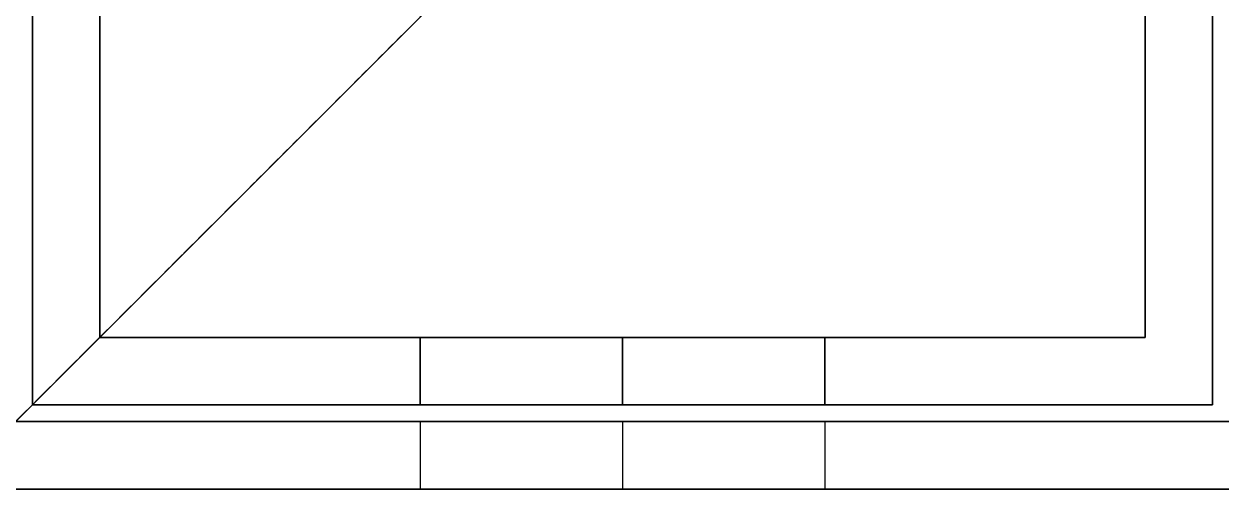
# Model space of a CAD drawing. Header units: millimetres. Extents: x -6529 to 809, y -8611 to 207.
# Drawn here: x -5953.86 to -5918.36, y -5087.89 to -5074.1 of the extents above; entities that cross this region are included whole.
import ezdxf

# ---------------------------------------------------------------- set-up
doc = ezdxf.new("R2010")
doc.units = ezdxf.units.MM
doc.header["$MEASUREMENT"] = 0
doc.layers.add('gaten$11mm', color=7, linetype='Continuous', true_color=0xff6a35)
doc.layers.add('staal', color=5, linetype='Continuous', true_color=0x0000ff)

msp = doc.modelspace()

# ---------------------------------------------------------------- linework, layer by layer
at = {"layer": 'gaten$11mm'}
msp.add_line((-5936.11, -5087.394, 58), (-5936.11, -5087.394, 40), dxfattribs=at)
at = {"layer": 'gaten$11mm', "extrusion": (-2.22045e-16, 1, 0)}
for centre in [(5936.11, 170.5, -5087.894), (5936.11, 95.5, -5087.894)]:
    msp.add_circle(centre, 5.5, dxfattribs=at)
at = {"layer": 'staal'}
for p, q in [((-5956.11, -5087.894, 1276), (-5916.11, -5047.894, 1276)), ((-5942.11, -5085.394, 1371.5), (-5942.11, -5083.394, 1371.5)), ((-5942.11, -5085.394, 1446.5), (-5942.11, -5083.394, 1446.5)), ((-5942.11, -5085.394, 1220.5), (-5942.11, -5083.394, 1220.5)), ((-5942.11, -5085.394, 1145.5), (-5942.11, -5083.394, 1145.5)), ((-5942.11, -5083.394, 170.5), (-5942.11, -5085.394, 170.5)), ((-5942.11, -5083.394, 95.5), (-5942.11, -5085.394, 95.5)), ((-5936.11, -5083.394, 1316), (-5936.11, -5085.394, 1316)), ((-5936.11, -5083.394, 1484), (-5936.11, -5085.394, 1484)), ((-5936.11, -5085.394, 1377.5), (-5936.11, -5083.394, 1377.5)), ((-5936.11, -5085.394, 1365.5), (-5936.11, -5083.394, 1365.5)), ((-5936.11, -5085.394, 1452.5), (-5936.11, -5083.394, 1452.5)), ((-5936.11, -5085.394, 1440.5), (-5936.11, -5083.394, 1440.5)), ((-5936.11, -5083.394, 1276), (-5936.11, -5085.394, 1276)), ((-5936.11, -5083.394, 1108), (-5936.11, -5085.394, 1108)), ((-5936.11, -5085.394, 1214.5), (-5936.11, -5083.394, 1214.5)), ((-5936.11, -5085.394, 1226.5), (-5936.11, -5083.394, 1226.5)), ((-5936.11, -5085.394, 1139.5), (-5936.11, -5083.394, 1139.5)), ((-5936.11, -5085.394, 1151.5), (-5936.11, -5083.394, 1151.5)), ((-5936.11, -5083.394, 40), (-5936.11, -5085.394, 40)), ((-5936.11, -5083.394, 208), (-5936.11, -5085.394, 208)), ((-5936.11, -5083.394, 164.5), (-5936.11, -5085.394, 164.5)), ((-5936.11, -5083.394, 176.5), (-5936.11, -5085.394, 176.5)), ((-5936.11, -5083.394, 89.5), (-5936.11, -5085.394, 89.5)), ((-5936.11, -5083.394, 101.5), (-5936.11, -5085.394, 101.5)), ((-5930.11, -5085.394, 1371.5), (-5930.11, -5083.394, 1371.5)), ((-5930.11, -5085.394, 1446.5), (-5930.11, -5083.394, 1446.5)), ((-5930.11, -5085.394, 1220.5), (-5930.11, -5083.394, 1220.5)), ((-5930.11, -5085.394, 1145.5), (-5930.11, -5083.394, 1145.5)), ((-5930.11, -5083.394, 170.5), (-5930.11, -5085.394, 170.5)), ((-5930.11, -5083.394, 95.5), (-5930.11, -5085.394, 95.5)), ((-5942.11, -5085.894, 695.5), (-5942.11, -5087.894, 695.5)), ((-5942.11, -5085.894, 770.5), (-5942.11, -5087.894, 770.5)), ((-5942.11, -5085.894, 920.5), (-5942.11, -5087.894, 920.5)), ((-5942.11, -5085.894, 845.5), (-5942.11, -5087.894, 845.5)), ((-5942.11, -5085.894, 1070.5), (-5942.11, -5087.894, 1070.5)), ((-5942.11, -5085.894, 995.5), (-5942.11, -5087.894, 995.5)), ((-5942.11, -5085.894, 1220.5), (-5942.11, -5087.894, 1220.5)), ((-5942.11, -5085.894, 1145.5), (-5942.11, -5087.894, 1145.5)), ((-5942.11, -5085.894, 545.5), (-5942.11, -5087.894, 545.5)), ((-5942.11, -5085.894, 620.5), (-5942.11, -5087.894, 620.5)), ((-5942.11, -5085.894, 395.5), (-5942.11, -5087.894, 395.5)), ((-5942.11, -5085.894, 470.5), (-5942.11, -5087.894, 470.5)), ((-5942.11, -5085.894, 245.5), (-5942.11, -5087.894, 245.5)), ((-5942.11, -5085.894, 320.5), (-5942.11, -5087.894, 320.5)), ((-5942.11, -5085.894, 170.5), (-5942.11, -5087.894, 170.5)), ((-5942.11, -5085.894, 95.5), (-5942.11, -5087.894, 95.5)), ((-5936.11, -5085.894, 40), (-5936.11, -5087.894, 40)), ((-5936.11, -5085.894, 1276), (-5936.11, -5087.894, 1276)), ((-5936.11, -5085.894, 701.5), (-5936.11, -5087.894, 701.5)), ((-5936.11, -5085.894, 689.5), (-5936.11, -5087.894, 689.5)), ((-5936.11, -5085.894, 776.5), (-5936.11, -5087.894, 776.5)), ((-5936.11, -5085.894, 764.5), (-5936.11, -5087.894, 764.5)), ((-5936.11, -5085.894, 926.5), (-5936.11, -5087.894, 926.5)), ((-5936.11, -5085.894, 914.5), (-5936.11, -5087.894, 914.5)), ((-5936.11, -5085.894, 851.5), (-5936.11, -5087.894, 851.5)), ((-5936.11, -5085.894, 839.5), (-5936.11, -5087.894, 839.5)), ((-5936.11, -5085.894, 1076.5), (-5936.11, -5087.894, 1076.5)), ((-5936.11, -5085.894, 1064.5), (-5936.11, -5087.894, 1064.5)), ((-5936.11, -5085.894, 1001.5), (-5936.11, -5087.894, 1001.5)), ((-5936.11, -5085.894, 989.5), (-5936.11, -5087.894, 989.5)), ((-5936.11, -5085.894, 1226.5), (-5936.11, -5087.894, 1226.5)), ((-5936.11, -5085.894, 1214.5), (-5936.11, -5087.894, 1214.5)), ((-5936.11, -5085.894, 1151.5), (-5936.11, -5087.894, 1151.5)), ((-5936.11, -5085.894, 1139.5), (-5936.11, -5087.894, 1139.5)), ((-5936.11, -5085.894, 551.5), (-5936.11, -5087.894, 551.5)), ((-5936.11, -5085.894, 539.5), (-5936.11, -5087.894, 539.5)), ((-5936.11, -5085.894, 626.5), (-5936.11, -5087.894, 626.5)), ((-5936.11, -5085.894, 614.5), (-5936.11, -5087.894, 614.5)), ((-5936.11, -5085.894, 401.5), (-5936.11, -5087.894, 401.5)), ((-5936.11, -5085.894, 389.5), (-5936.11, -5087.894, 389.5)), ((-5936.11, -5085.894, 476.5), (-5936.11, -5087.894, 476.5)), ((-5936.11, -5085.894, 464.5), (-5936.11, -5087.894, 464.5)), ((-5936.11, -5085.894, 251.5), (-5936.11, -5087.894, 251.5)), ((-5936.11, -5085.894, 239.5), (-5936.11, -5087.894, 239.5)), ((-5936.11, -5085.894, 326.5), (-5936.11, -5087.894, 326.5)), ((-5936.11, -5085.894, 314.5), (-5936.11, -5087.894, 314.5)), ((-5936.11, -5085.894, 176.5), (-5936.11, -5087.894, 176.5)), ((-5936.11, -5085.894, 164.5), (-5936.11, -5087.894, 164.5)), ((-5936.11, -5085.894, 101.5), (-5936.11, -5087.894, 101.5)), ((-5936.11, -5085.894, 89.5), (-5936.11, -5087.894, 89.5)), ((-5930.11, -5085.894, 695.5), (-5930.11, -5087.894, 695.5)), ((-5930.11, -5085.894, 770.5), (-5930.11, -5087.894, 770.5)), ((-5930.11, -5085.894, 920.5), (-5930.11, -5087.894, 920.5)), ((-5930.11, -5085.894, 845.5), (-5930.11, -5087.894, 845.5)), ((-5930.11, -5085.894, 1070.5), (-5930.11, -5087.894, 1070.5)), ((-5930.11, -5085.894, 995.5), (-5930.11, -5087.894, 995.5)), ((-5930.11, -5085.894, 1220.5), (-5930.11, -5087.894, 1220.5)), ((-5930.11, -5085.894, 1145.5), (-5930.11, -5087.894, 1145.5)), ((-5930.11, -5085.894, 545.5), (-5930.11, -5087.894, 545.5)), ((-5930.11, -5085.894, 620.5), (-5930.11, -5087.894, 620.5)), ((-5930.11, -5085.894, 395.5), (-5930.11, -5087.894, 395.5)), ((-5930.11, -5085.894, 470.5), (-5930.11, -5087.894, 470.5)), ((-5930.11, -5085.894, 245.5), (-5930.11, -5087.894, 245.5)), ((-5930.11, -5085.894, 320.5), (-5930.11, -5087.894, 320.5)), ((-5930.11, -5085.894, 170.5), (-5930.11, -5087.894, 170.5)), ((-5930.11, -5085.894, 95.5), (-5930.11, -5087.894, 95.5))]:
    msp.add_line(p, q, dxfattribs=at)
msp.add_lwpolyline([(-4640.11, -5087.894), (-5956.11, -5087.894), (-5956.11, -3771.894), (-4640.11, -3771.894)], close=True, dxfattribs=at)
at = {"layer": 'staal', "extrusion": (0, 1, 0)}
for points in [[(5916.11, 0), (5956.11, 0), (5956.11, 40), (5916.11, 40)], [(5918.11, 2), (5954.11, 2), (5954.11, 38), (5918.11, 38)]]:
    msp.add_lwpolyline(points, close=True, dxfattribs=at)
at = {"layer": 'staal'}
for points in [[(-5956.11, -5087.894, 1276), (-5936.11, -5067.894, 1276), (-5916.11, -5047.894, 1276)], [(-5916.11, -5047.894, 1316), (-5936.11, -5067.894, 1316), (-5956.11, -5087.894, 1316)], [(-5956.11, -5087.894, 1316), (-5936.11, -5067.894, 1316), (-5916.11, -5047.894, 1316)], [(-5956.11, -5087.894), (-5936.11, -5067.894), (-5916.11, -5047.894)], [(-5916.11, -5047.894, 40), (-5936.11, -5067.894, 40), (-5956.11, -5087.894, 40)], [(-5956.11, -5087.894), (-5936.11, -5067.894), (-5916.11, -5047.894)], [(-5916.11, -5047.894, 40), (-5936.11, -5067.894, 40), (-5956.11, -5087.894, 40)], [(-5954.11, -5085.894, 1314), (-5936.11, -5067.894, 1314), (-5918.11, -5049.894, 1314)], [(-5918.11, -5049.894, 1278), (-5936.11, -5067.894, 1278), (-5954.11, -5085.894, 1278)], [(-5918.11, -5049.894, 1314), (-5936.11, -5067.894, 1314), (-5954.11, -5085.894, 1314)], [(-5954.11, -5085.894, 1278), (-5936.11, -5067.894, 1278), (-5918.11, -5049.894, 1278)], [(-5954.11, -5085.894, 38), (-5936.11, -5067.894, 38), (-5918.11, -5049.894, 38)], [(-5918.11, -5049.894, 2), (-5936.11, -5067.894, 2), (-5954.11, -5085.894, 2)], [(-5954.11, -5085.894, 38), (-5936.11, -5067.894, 38), (-5918.11, -5049.894, 38)], [(-5918.11, -5049.894, 2), (-5936.11, -5067.894, 2), (-5954.11, -5085.894, 2)], [(-5953.61, -5085.394, 1316), (-5953.61, -5067.894, 1316), (-5953.61, -5050.394, 1316)], [(-5953.61, -5085.394, 1484), (-5953.61, -5067.894, 1484), (-5953.61, -5050.394, 1484)], [(-5953.61, -5085.394, 1400), (-5953.61, -5067.894, 1400), (-5953.61, -5050.394, 1400)], [(-5953.61, -5085.394, 1276), (-5953.61, -5067.894, 1276), (-5953.61, -5050.394, 1276)], [(-5953.61, -5085.394, 1108), (-5953.61, -5067.894, 1108), (-5953.61, -5050.394, 1108)], [(-5953.61, -5085.394, 1192), (-5953.61, -5067.894, 1192), (-5953.61, -5050.394, 1192)], [(-5953.61, -5050.394, 40), (-5953.61, -5067.894, 40), (-5953.61, -5085.394, 40)], [(-5953.61, -5050.394, 208), (-5953.61, -5067.894, 208), (-5953.61, -5085.394, 208)], [(-5953.61, -5050.394, 124), (-5953.61, -5067.894, 124), (-5953.61, -5085.394, 124)], [(-5918.61, -5050.394, 1316), (-5918.61, -5067.894, 1316), (-5918.61, -5085.394, 1316)], [(-5918.61, -5050.394, 1484), (-5918.61, -5067.894, 1484), (-5918.61, -5085.394, 1484)], [(-5918.61, -5050.394, 1400), (-5918.61, -5067.894, 1400), (-5918.61, -5085.394, 1400)], [(-5918.61, -5050.394, 1276), (-5918.61, -5067.894, 1276), (-5918.61, -5085.394, 1276)], [(-5918.61, -5050.394, 1108), (-5918.61, -5067.894, 1108), (-5918.61, -5085.394, 1108)], [(-5918.61, -5050.394, 1192), (-5918.61, -5067.894, 1192), (-5918.61, -5085.394, 1192)], [(-5918.61, -5085.394, 40), (-5918.61, -5067.894, 40), (-5918.61, -5050.394, 40)], [(-5918.61, -5085.394, 208), (-5918.61, -5067.894, 208), (-5918.61, -5050.394, 208)], [(-5918.61, -5085.394, 124), (-5918.61, -5067.894, 124), (-5918.61, -5050.394, 124)], [(-5951.61, -5052.394, 1316), (-5951.61, -5067.894, 1316), (-5951.61, -5083.394, 1316)], [(-5951.61, -5052.394, 1484), (-5951.61, -5067.894, 1484), (-5951.61, -5083.394, 1484)], [(-5951.61, -5052.394, 1400), (-5951.61, -5067.894, 1400), (-5951.61, -5083.394, 1400)], [(-5951.61, -5052.394, 1276), (-5951.61, -5067.894, 1276), (-5951.61, -5083.394, 1276)], [(-5951.61, -5052.394, 1108), (-5951.61, -5067.894, 1108), (-5951.61, -5083.394, 1108)], [(-5951.61, -5052.394, 1192), (-5951.61, -5067.894, 1192), (-5951.61, -5083.394, 1192)], [(-5951.61, -5083.394, 40), (-5951.61, -5067.894, 40), (-5951.61, -5052.394, 40)], [(-5951.61, -5083.394, 208), (-5951.61, -5067.894, 208), (-5951.61, -5052.394, 208)], [(-5951.61, -5083.394, 124), (-5951.61, -5067.894, 124), (-5951.61, -5052.394, 124)], [(-5920.61, -5083.394, 1316), (-5920.61, -5067.894, 1316), (-5920.61, -5052.394, 1316)], [(-5920.61, -5083.394, 1484), (-5920.61, -5067.894, 1484), (-5920.61, -5052.394, 1484)], [(-5920.61, -5083.394, 1400), (-5920.61, -5067.894, 1400), (-5920.61, -5052.394, 1400)], [(-5920.61, -5083.394, 1276), (-5920.61, -5067.894, 1276), (-5920.61, -5052.394, 1276)], [(-5920.61, -5083.394, 1108), (-5920.61, -5067.894, 1108), (-5920.61, -5052.394, 1108)], [(-5920.61, -5083.394, 1192), (-5920.61, -5067.894, 1192), (-5920.61, -5052.394, 1192)], [(-5920.61, -5052.394, 40), (-5920.61, -5067.894, 40), (-5920.61, -5083.394, 40)], [(-5920.61, -5052.394, 208), (-5920.61, -5067.894, 208), (-5920.61, -5083.394, 208)], [(-5920.61, -5052.394, 124), (-5920.61, -5067.894, 124), (-5920.61, -5083.394, 124)], [(-5951.61, -5083.394, 1316), (-5951.61, -5083.394, 1400), (-5951.61, -5083.394, 1484)], [(-5951.61, -5083.394, 1316), (-5936.11, -5083.394, 1316), (-5920.61, -5083.394, 1316)], [(-5951.61, -5083.394, 1484), (-5936.11, -5083.394, 1484), (-5920.61, -5083.394, 1484)], [(-5951.61, -5083.394, 1400), (-5936.11, -5083.394, 1400), (-5920.61, -5083.394, 1400)], [(-5951.61, -5083.394, 1276), (-5951.61, -5083.394, 1192), (-5951.61, -5083.394, 1108)], [(-5951.61, -5083.394, 1276), (-5936.11, -5083.394, 1276), (-5920.61, -5083.394, 1276)], [(-5951.61, -5083.394, 1108), (-5936.11, -5083.394, 1108), (-5920.61, -5083.394, 1108)], [(-5951.61, -5083.394, 1192), (-5936.11, -5083.394, 1192), (-5920.61, -5083.394, 1192)], [(-5920.61, -5083.394, 40), (-5936.11, -5083.394, 40), (-5951.61, -5083.394, 40)], [(-5951.61, -5083.394, 40), (-5951.61, -5083.394, 124), (-5951.61, -5083.394, 208)], [(-5920.61, -5083.394, 208), (-5936.11, -5083.394, 208), (-5951.61, -5083.394, 208)], [(-5920.61, -5083.394, 124), (-5936.11, -5083.394, 124), (-5951.61, -5083.394, 124)], [(-5936.11, -5083.394, 1316), (-5936.11, -5083.394, 1340.75), (-5936.11, -5083.394, 1365.5)], [(-5936.11, -5083.394, 1377.5), (-5936.11, -5083.394, 1409), (-5936.11, -5083.394, 1440.5)], [(-5936.11, -5083.394, 1452.5), (-5936.11, -5083.394, 1468.25), (-5936.11, -5083.394, 1484)], [(-5936.11, -5083.394, 1276), (-5936.11, -5083.394, 1251.25), (-5936.11, -5083.394, 1226.5)], [(-5936.11, -5083.394, 1214.5), (-5936.11, -5083.394, 1183), (-5936.11, -5083.394, 1151.5)], [(-5936.11, -5083.394, 1139.5), (-5936.11, -5083.394, 1123.75), (-5936.11, -5083.394, 1108)], [(-5936.11, -5083.394, 40), (-5936.11, -5083.394, 64.75), (-5936.11, -5083.394, 89.5)], [(-5936.11, -5083.394, 101.5), (-5936.11, -5083.394, 133), (-5936.11, -5083.394, 164.5)], [(-5936.11, -5083.394, 176.5), (-5936.11, -5083.394, 192.25), (-5936.11, -5083.394, 208)], [(-5920.61, -5083.394, 1316), (-5920.61, -5083.394, 1400), (-5920.61, -5083.394, 1484)], [(-5920.61, -5083.394, 1276), (-5920.61, -5083.394, 1192), (-5920.61, -5083.394, 1108)], [(-5920.61, -5083.394, 40), (-5920.61, -5083.394, 124), (-5920.61, -5083.394, 208)], [(-5918.61, -5085.394, 1316), (-5936.11, -5085.394, 1316), (-5953.61, -5085.394, 1316)], [(-5953.61, -5085.394, 1316), (-5953.61, -5085.394, 1400), (-5953.61, -5085.394, 1484)], [(-5918.61, -5085.394, 1484), (-5936.11, -5085.394, 1484), (-5953.61, -5085.394, 1484)], [(-5918.61, -5085.394, 1400), (-5936.11, -5085.394, 1400), (-5953.61, -5085.394, 1400)], [(-5918.61, -5085.394, 1276), (-5936.11, -5085.394, 1276), (-5953.61, -5085.394, 1276)], [(-5953.61, -5085.394, 1276), (-5953.61, -5085.394, 1192), (-5953.61, -5085.394, 1108)], [(-5918.61, -5085.394, 1108), (-5936.11, -5085.394, 1108), (-5953.61, -5085.394, 1108)], [(-5918.61, -5085.394, 1192), (-5936.11, -5085.394, 1192), (-5953.61, -5085.394, 1192)], [(-5953.61, -5085.394, 40), (-5953.61, -5085.394, 124), (-5953.61, -5085.394, 208)], [(-5953.61, -5085.394, 40), (-5936.11, -5085.394, 40), (-5918.61, -5085.394, 40)], [(-5953.61, -5085.394, 208), (-5936.11, -5085.394, 208), (-5918.61, -5085.394, 208)], [(-5953.61, -5085.394, 124), (-5936.11, -5085.394, 124), (-5918.61, -5085.394, 124)], [(-5936.11, -5085.394, 1316), (-5936.11, -5085.394, 1340.75), (-5936.11, -5085.394, 1365.5)], [(-5936.11, -5085.394, 1377.5), (-5936.11, -5085.394, 1409), (-5936.11, -5085.394, 1440.5)], [(-5936.11, -5085.394, 1452.5), (-5936.11, -5085.394, 1468.25), (-5936.11, -5085.394, 1484)], [(-5936.11, -5085.394, 1276), (-5936.11, -5085.394, 1251.25), (-5936.11, -5085.394, 1226.5)], [(-5936.11, -5085.394, 1214.5), (-5936.11, -5085.394, 1183), (-5936.11, -5085.394, 1151.5)], [(-5936.11, -5085.394, 1139.5), (-5936.11, -5085.394, 1123.75), (-5936.11, -5085.394, 1108)], [(-5936.11, -5085.394, 40), (-5936.11, -5085.394, 64.75), (-5936.11, -5085.394, 89.5)], [(-5936.11, -5085.394, 101.5), (-5936.11, -5085.394, 133), (-5936.11, -5085.394, 164.5)], [(-5936.11, -5085.394, 176.5), (-5936.11, -5085.394, 192.25), (-5936.11, -5085.394, 208)], [(-5918.61, -5085.394, 1316), (-5918.61, -5085.394, 1400), (-5918.61, -5085.394, 1484)], [(-5918.61, -5085.394, 1276), (-5918.61, -5085.394, 1192), (-5918.61, -5085.394, 1108)], [(-5918.61, -5085.394, 40), (-5918.61, -5085.394, 124), (-5918.61, -5085.394, 208)], [(-4642.11, -5085.894, 1314), (-5298.11, -5085.894, 1314), (-5954.11, -5085.894, 1314)], [(-4642.11, -5085.894, 1278), (-5298.11, -5085.894, 1278), (-5954.11, -5085.894, 1278)], [(-5866.61, -5085.894, 1296), (-5910.36, -5085.894, 1296), (-5954.11, -5085.894, 1296)], [(-5918.11, -5085.894, 40), (-5936.11, -5085.894, 40), (-5954.11, -5085.894, 40)], [(-5918.11, -5085.894, 1276), (-5936.11, -5085.894, 1276), (-5954.11, -5085.894, 1276)], [(-5918.11, -5085.894, 658), (-5936.11, -5085.894, 658), (-5954.11, -5085.894, 658)], [(-5954.11, -5085.894, 38), (-5298.11, -5085.894, 38), (-4642.11, -5085.894, 38)], [(-5954.11, -5085.894, 2), (-5298.11, -5085.894, 2), (-4642.11, -5085.894, 2)], [(-5954.11, -5085.894, 20), (-5910.36, -5085.894, 20), (-5866.61, -5085.894, 20)], [(-5936.11, -5085.894, 40), (-5936.11, -5085.894, 64.75), (-5936.11, -5085.894, 89.5)], [(-5936.11, -5085.894, 101.5), (-5936.11, -5085.894, 133), (-5936.11, -5085.894, 164.5)], [(-5936.11, -5085.894, 176.5), (-5936.11, -5085.894, 208), (-5936.11, -5085.894, 239.5)], [(-5936.11, -5085.894, 251.5), (-5936.11, -5085.894, 283), (-5936.11, -5085.894, 314.5)], [(-5936.11, -5085.894, 326.5), (-5936.11, -5085.894, 358), (-5936.11, -5085.894, 389.5)], [(-5936.11, -5085.894, 401.5), (-5936.11, -5085.894, 433), (-5936.11, -5085.894, 464.5)], [(-5936.11, -5085.894, 476.5), (-5936.11, -5085.894, 508), (-5936.11, -5085.894, 539.5)], [(-5936.11, -5085.894, 551.5), (-5936.11, -5085.894, 583), (-5936.11, -5085.894, 614.5)], [(-5936.11, -5085.894, 626.5), (-5936.11, -5085.894, 658), (-5936.11, -5085.894, 689.5)], [(-5936.11, -5085.894, 701.5), (-5936.11, -5085.894, 733), (-5936.11, -5085.894, 764.5)], [(-5936.11, -5085.894, 776.5), (-5936.11, -5085.894, 808), (-5936.11, -5085.894, 839.5)], [(-5936.11, -5085.894, 851.5), (-5936.11, -5085.894, 883), (-5936.11, -5085.894, 914.5)], [(-5936.11, -5085.894, 926.5), (-5936.11, -5085.894, 958), (-5936.11, -5085.894, 989.5)], [(-5936.11, -5085.894, 1001.5), (-5936.11, -5085.894, 1033), (-5936.11, -5085.894, 1064.5)], [(-5936.11, -5085.894, 1076.5), (-5936.11, -5085.894, 1108), (-5936.11, -5085.894, 1139.5)], [(-5936.11, -5085.894, 1151.5), (-5936.11, -5085.894, 1183), (-5936.11, -5085.894, 1214.5)], [(-5936.11, -5085.894, 1226.5), (-5936.11, -5085.894, 1251.25), (-5936.11, -5085.894, 1276)], [(-4640.11, -5087.894, 1276), (-5298.11, -5087.894, 1276), (-5956.11, -5087.894, 1276)], [(-4640.11, -5087.894, 1316), (-5298.11, -5087.894, 1316), (-5956.11, -5087.894, 1316)], [(-5866.61, -5087.894, 1296), (-5911.36, -5087.894, 1296), (-5956.11, -5087.894, 1296)], [(-5956.11, -5087.894, 40), (-5936.11, -5087.894, 40), (-5916.11, -5087.894, 40)], [(-5956.11, -5087.894, 1276), (-5936.11, -5087.894, 1276), (-5916.11, -5087.894, 1276)], [(-5956.11, -5087.894, 658), (-5936.11, -5087.894, 658), (-5916.11, -5087.894, 658)], [(-5956.11, -5087.894), (-5298.11, -5087.894), (-4640.11, -5087.894)], [(-5956.11, -5087.894, 40), (-5298.11, -5087.894, 40), (-4640.11, -5087.894, 40)], [(-5956.11, -5087.894, 20), (-5911.36, -5087.894, 20), (-5866.61, -5087.894, 20)], [(-5936.11, -5087.894, 40), (-5936.11, -5087.894, 64.75), (-5936.11, -5087.894, 89.5)], [(-5936.11, -5087.894, 101.5), (-5936.11, -5087.894, 133), (-5936.11, -5087.894, 164.5)], [(-5936.11, -5087.894, 176.5), (-5936.11, -5087.894, 208), (-5936.11, -5087.894, 239.5)], [(-5936.11, -5087.894, 251.5), (-5936.11, -5087.894, 283), (-5936.11, -5087.894, 314.5)], [(-5936.11, -5087.894, 326.5), (-5936.11, -5087.894, 358), (-5936.11, -5087.894, 389.5)], [(-5936.11, -5087.894, 401.5), (-5936.11, -5087.894, 433), (-5936.11, -5087.894, 464.5)], [(-5936.11, -5087.894, 476.5), (-5936.11, -5087.894, 508), (-5936.11, -5087.894, 539.5)], [(-5936.11, -5087.894, 551.5), (-5936.11, -5087.894, 583), (-5936.11, -5087.894, 614.5)], [(-5936.11, -5087.894, 626.5), (-5936.11, -5087.894, 658), (-5936.11, -5087.894, 689.5)], [(-5936.11, -5087.894, 701.5), (-5936.11, -5087.894, 733), (-5936.11, -5087.894, 764.5)], [(-5936.11, -5087.894, 776.5), (-5936.11, -5087.894, 808), (-5936.11, -5087.894, 839.5)], [(-5936.11, -5087.894, 851.5), (-5936.11, -5087.894, 883), (-5936.11, -5087.894, 914.5)], [(-5936.11, -5087.894, 926.5), (-5936.11, -5087.894, 958), (-5936.11, -5087.894, 989.5)], [(-5936.11, -5087.894, 1001.5), (-5936.11, -5087.894, 1033), (-5936.11, -5087.894, 1064.5)], [(-5936.11, -5087.894, 1076.5), (-5936.11, -5087.894, 1108), (-5936.11, -5087.894, 1139.5)], [(-5936.11, -5087.894, 1151.5), (-5936.11, -5087.894, 1183), (-5936.11, -5087.894, 1214.5)], [(-5936.11, -5087.894, 1226.5), (-5936.11, -5087.894, 1251.25), (-5936.11, -5087.894, 1276)]]:
    msp.add_open_spline(points, degree=2, dxfattribs=at)
for points, weights, knots in [([(-5930.11, -5083.394, 1371.5), (-5930.11, -5083.394, 1365.5), (-5936.11, -5083.394, 1365.5), (-5942.11, -5083.394, 1365.5), (-5942.11, -5083.394, 1371.5), (-5942.11, -5083.394, 1377.5), (-5936.11, -5083.394, 1377.5), (-5930.11, -5083.394, 1377.5), (-5930.11, -5083.394, 1371.5)], [1, 0.707106781187, 1, 0.707106781187, 1, 0.707106781187, 1, 0.707106781187, 1], [-31.415927, -31.415927, -31.415927, -23.561945, -23.561945, -15.707963, -15.707963, -7.853982, -7.853982, 0, 0, 0]), ([(-5930.11, -5083.394, 1446.5), (-5930.11, -5083.394, 1440.5), (-5936.11, -5083.394, 1440.5), (-5942.11, -5083.394, 1440.5), (-5942.11, -5083.394, 1446.5), (-5942.11, -5083.394, 1452.5), (-5936.11, -5083.394, 1452.5), (-5930.11, -5083.394, 1452.5), (-5930.11, -5083.394, 1446.5)], [1, 0.707106781187, 1, 0.707106781187, 1, 0.707106781187, 1, 0.707106781187, 1], [-31.415927, -31.415927, -31.415927, -23.561945, -23.561945, -15.707963, -15.707963, -7.853982, -7.853982, 0, 0, 0]), ([(-5930.11, -5083.394, 1220.5), (-5930.11, -5083.394, 1226.5), (-5936.11, -5083.394, 1226.5), (-5942.11, -5083.394, 1226.5), (-5942.11, -5083.394, 1220.5), (-5942.11, -5083.394, 1214.5), (-5936.11, -5083.394, 1214.5), (-5930.11, -5083.394, 1214.5), (-5930.11, -5083.394, 1220.5)], [1, 0.707106781187, 1, 0.707106781187, 1, 0.707106781187, 1, 0.707106781187, 1], [-31.415927, -31.415927, -31.415927, -23.561945, -23.561945, -15.707963, -15.707963, -7.853982, -7.853982, 0, 0, 0]), ([(-5930.11, -5083.394, 1145.5), (-5930.11, -5083.394, 1151.5), (-5936.11, -5083.394, 1151.5), (-5942.11, -5083.394, 1151.5), (-5942.11, -5083.394, 1145.5), (-5942.11, -5083.394, 1139.5), (-5936.11, -5083.394, 1139.5), (-5930.11, -5083.394, 1139.5), (-5930.11, -5083.394, 1145.5)], [1, 0.707106781187, 1, 0.707106781187, 1, 0.707106781187, 1, 0.707106781187, 1], [-31.415927, -31.415927, -31.415927, -23.561945, -23.561945, -15.707963, -15.707963, -7.853982, -7.853982, 0, 0, 0]), ([(-5942.11, -5083.394, 170.5), (-5942.11, -5083.394, 164.5), (-5936.11, -5083.394, 164.5), (-5930.11, -5083.394, 164.5), (-5930.11, -5083.394, 170.5), (-5930.11, -5083.394, 176.5), (-5936.11, -5083.394, 176.5), (-5942.11, -5083.394, 176.5), (-5942.11, -5083.394, 170.5)], [1, 0.707106781187, 1, 0.707106781187, 1, 0.707106781187, 1, 0.707106781187, 1], [-31.415927, -31.415927, -31.415927, -23.561945, -23.561945, -15.707963, -15.707963, -7.853982, -7.853982, 0, 0, 0]), ([(-5942.11, -5083.394, 95.5), (-5942.11, -5083.394, 89.5), (-5936.11, -5083.394, 89.5), (-5930.11, -5083.394, 89.5), (-5930.11, -5083.394, 95.5), (-5930.11, -5083.394, 101.5), (-5936.11, -5083.394, 101.5), (-5942.11, -5083.394, 101.5), (-5942.11, -5083.394, 95.5)], [1, 0.707106781187, 1, 0.707106781187, 1, 0.707106781187, 1, 0.707106781187, 1], [-31.415927, -31.415927, -31.415927, -23.561945, -23.561945, -15.707963, -15.707963, -7.853982, -7.853982, 0, 0, 0]), ([(-5930.11, -5085.394, 1371.5), (-5930.11, -5085.394, 1377.5), (-5936.11, -5085.394, 1377.5), (-5942.11, -5085.394, 1377.5), (-5942.11, -5085.394, 1371.5), (-5942.11, -5085.394, 1365.5), (-5936.11, -5085.394, 1365.5), (-5930.11, -5085.394, 1365.5), (-5930.11, -5085.394, 1371.5)], [1, 0.707106781187, 1, 0.707106781187, 1, 0.707106781187, 1, 0.707106781187, 1], [0, 0, 0, 7.853982, 7.853982, 15.707963, 15.707963, 23.561945, 23.561945, 31.415927, 31.415927, 31.415927]), ([(-5930.11, -5085.394, 1446.5), (-5930.11, -5085.394, 1452.5), (-5936.11, -5085.394, 1452.5), (-5942.11, -5085.394, 1452.5), (-5942.11, -5085.394, 1446.5), (-5942.11, -5085.394, 1440.5), (-5936.11, -5085.394, 1440.5), (-5930.11, -5085.394, 1440.5), (-5930.11, -5085.394, 1446.5)], [1, 0.707106781187, 1, 0.707106781187, 1, 0.707106781187, 1, 0.707106781187, 1], [0, 0, 0, 7.853982, 7.853982, 15.707963, 15.707963, 23.561945, 23.561945, 31.415927, 31.415927, 31.415927]), ([(-5930.11, -5085.394, 1220.5), (-5930.11, -5085.394, 1214.5), (-5936.11, -5085.394, 1214.5), (-5942.11, -5085.394, 1214.5), (-5942.11, -5085.394, 1220.5), (-5942.11, -5085.394, 1226.5), (-5936.11, -5085.394, 1226.5), (-5930.11, -5085.394, 1226.5), (-5930.11, -5085.394, 1220.5)], [1, 0.707106781187, 1, 0.707106781187, 1, 0.707106781187, 1, 0.707106781187, 1], [0, 0, 0, 7.853982, 7.853982, 15.707963, 15.707963, 23.561945, 23.561945, 31.415927, 31.415927, 31.415927]), ([(-5930.11, -5085.394, 1145.5), (-5930.11, -5085.394, 1139.5), (-5936.11, -5085.394, 1139.5), (-5942.11, -5085.394, 1139.5), (-5942.11, -5085.394, 1145.5), (-5942.11, -5085.394, 1151.5), (-5936.11, -5085.394, 1151.5), (-5930.11, -5085.394, 1151.5), (-5930.11, -5085.394, 1145.5)], [1, 0.707106781187, 1, 0.707106781187, 1, 0.707106781187, 1, 0.707106781187, 1], [0, 0, 0, 7.853982, 7.853982, 15.707963, 15.707963, 23.561945, 23.561945, 31.415927, 31.415927, 31.415927]), ([(-5942.11, -5085.394, 170.5), (-5942.11, -5085.394, 176.5), (-5936.11, -5085.394, 176.5), (-5930.11, -5085.394, 176.5), (-5930.11, -5085.394, 170.5), (-5930.11, -5085.394, 164.5), (-5936.11, -5085.394, 164.5), (-5942.11, -5085.394, 164.5), (-5942.11, -5085.394, 170.5)], [1, 0.707106781187, 1, 0.707106781187, 1, 0.707106781187, 1, 0.707106781187, 1], [0, 0, 0, 7.853982, 7.853982, 15.707963, 15.707963, 23.561945, 23.561945, 31.415927, 31.415927, 31.415927]), ([(-5942.11, -5085.394, 95.5), (-5942.11, -5085.394, 101.5), (-5936.11, -5085.394, 101.5), (-5930.11, -5085.394, 101.5), (-5930.11, -5085.394, 95.5), (-5930.11, -5085.394, 89.5), (-5936.11, -5085.394, 89.5), (-5942.11, -5085.394, 89.5), (-5942.11, -5085.394, 95.5)], [1, 0.707106781187, 1, 0.707106781187, 1, 0.707106781187, 1, 0.707106781187, 1], [0, 0, 0, 7.853982, 7.853982, 15.707963, 15.707963, 23.561945, 23.561945, 31.415927, 31.415927, 31.415927]), ([(-5930.11, -5085.894, 695.5), (-5930.11, -5085.894, 701.5), (-5936.11, -5085.894, 701.5), (-5942.11, -5085.894, 701.5), (-5942.11, -5085.894, 695.5), (-5942.11, -5085.894, 689.5), (-5936.11, -5085.894, 689.5), (-5930.11, -5085.894, 689.5), (-5930.11, -5085.894, 695.5)], [1, 0.707106781187, 1, 0.707106781187, 1, 0.707106781187, 1, 0.707106781187, 1], [0, 0, 0, 7.853982, 7.853982, 15.707963, 15.707963, 23.561945, 23.561945, 31.415927, 31.415927, 31.415927]), ([(-5930.11, -5085.894, 770.5), (-5930.11, -5085.894, 776.5), (-5936.11, -5085.894, 776.5), (-5942.11, -5085.894, 776.5), (-5942.11, -5085.894, 770.5), (-5942.11, -5085.894, 764.5), (-5936.11, -5085.894, 764.5), (-5930.11, -5085.894, 764.5), (-5930.11, -5085.894, 770.5)], [0.999999860338, 0.707106851018, 1, 0.707106781187, 1, 0.707106781187, 1, 0.707106851018, 0.999999860338], [0, 0, 0, 7.853981, 7.853981, 15.707963, 15.707963, 23.561946, 23.561946, 31.415927, 31.415927, 31.415927]), ([(-5930.11, -5085.894, 920.5), (-5930.11, -5085.894, 926.5), (-5936.11, -5085.894, 926.5), (-5942.11, -5085.894, 926.5), (-5942.11, -5085.894, 920.5), (-5942.11, -5085.894, 914.5), (-5936.11, -5085.894, 914.5), (-5930.11, -5085.894, 914.5), (-5930.11, -5085.894, 920.5)], [1, 0.707106781187, 1, 0.707106781187, 1, 0.707106781187, 1, 0.707106781187, 1], [0, 0, 0, 7.853982, 7.853982, 15.707963, 15.707963, 23.561945, 23.561945, 31.415927, 31.415927, 31.415927]), ([(-5930.11, -5085.894, 845.5), (-5930.11, -5085.894, 851.5), (-5936.11, -5085.894, 851.5), (-5942.11, -5085.894, 851.5), (-5942.11, -5085.894, 845.5), (-5942.11, -5085.894, 839.5), (-5936.11, -5085.894, 839.5), (-5930.11, -5085.894, 839.5), (-5930.11, -5085.894, 845.5)], [1, 0.707106781187, 1, 0.707106781187, 1, 0.707106781187, 1, 0.707106781187, 1], [0, 0, 0, 7.853982, 7.853982, 15.707963, 15.707963, 23.561945, 23.561945, 31.415927, 31.415927, 31.415927]), ([(-5930.11, -5085.894, 1070.5), (-5930.11, -5085.894, 1076.5), (-5936.11, -5085.894, 1076.5), (-5942.11, -5085.894, 1076.5), (-5942.11, -5085.894, 1070.5), (-5942.11, -5085.894, 1064.5), (-5936.11, -5085.894, 1064.5), (-5930.11, -5085.894, 1064.5), (-5930.11, -5085.894, 1070.5)], [0.999999860338, 0.707106851018, 1, 0.707106781187, 1, 0.707106781187, 1, 0.707106851018, 0.999999860338], [0, 0, 0, 7.853981, 7.853981, 15.707963, 15.707963, 23.561946, 23.561946, 31.415927, 31.415927, 31.415927]), ([(-5930.11, -5085.894, 995.5), (-5930.11, -5085.894, 1001.5), (-5936.11, -5085.894, 1001.5), (-5942.11, -5085.894, 1001.5), (-5942.11, -5085.894, 995.5), (-5942.11, -5085.894, 989.5), (-5936.11, -5085.894, 989.5), (-5930.11, -5085.894, 989.5), (-5930.11, -5085.894, 995.5)], [0.999999860338, 0.707106851018, 1, 0.707106781187, 1, 0.707106781187, 1, 0.707106851018, 0.999999860338], [0, 0, 0, 7.853981, 7.853981, 15.707963, 15.707963, 23.561946, 23.561946, 31.415927, 31.415927, 31.415927]), ([(-5930.11, -5085.894, 1220.5), (-5930.11, -5085.894, 1226.5), (-5936.11, -5085.894, 1226.5), (-5942.11, -5085.894, 1226.5), (-5942.11, -5085.894, 1220.5), (-5942.11, -5085.894, 1214.5), (-5936.11, -5085.894, 1214.5), (-5930.11, -5085.894, 1214.5), (-5930.11, -5085.894, 1220.5)], [0.999999860338, 0.707106851018, 1, 0.707106781187, 1, 0.707106781187, 1, 0.707106851018, 0.999999860338], [0, 0, 0, 7.853981, 7.853981, 15.707963, 15.707963, 23.561946, 23.561946, 31.415927, 31.415927, 31.415927]), ([(-5930.11, -5085.894, 1145.5), (-5930.11, -5085.894, 1151.5), (-5936.11, -5085.894, 1151.5), (-5942.11, -5085.894, 1151.5), (-5942.11, -5085.894, 1145.5), (-5942.11, -5085.894, 1139.5), (-5936.11, -5085.894, 1139.5), (-5930.11, -5085.894, 1139.5), (-5930.11, -5085.894, 1145.5)], [1, 0.707106781187, 1, 0.707106781187, 1, 0.707106781187, 1, 0.707106781187, 1], [0, 0, 0, 7.853982, 7.853982, 15.707963, 15.707963, 23.561945, 23.561945, 31.415927, 31.415927, 31.415927]), ([(-5930.11, -5085.894, 545.5), (-5930.11, -5085.894, 551.5), (-5936.11, -5085.894, 551.5), (-5942.11, -5085.894, 551.5), (-5942.11, -5085.894, 545.5), (-5942.11, -5085.894, 539.5), (-5936.11, -5085.894, 539.5), (-5930.11, -5085.894, 539.5), (-5930.11, -5085.894, 545.5)], [1, 0.707106781187, 1, 0.707106781187, 1, 0.707106781187, 1, 0.707106781187, 1], [0, 0, 0, 7.853982, 7.853982, 15.707963, 15.707963, 23.561945, 23.561945, 31.415927, 31.415927, 31.415927]), ([(-5930.11, -5085.894, 620.5), (-5930.11, -5085.894, 626.5), (-5936.11, -5085.894, 626.5), (-5942.11, -5085.894, 626.5), (-5942.11, -5085.894, 620.5), (-5942.11, -5085.894, 614.5), (-5936.11, -5085.894, 614.5), (-5930.11, -5085.894, 614.5), (-5930.11, -5085.894, 620.5)], [1, 0.707106781187, 1, 0.707106781187, 1, 0.707106781187, 1, 0.707106781187, 1], [0, 0, 0, 7.853982, 7.853982, 15.707963, 15.707963, 23.561945, 23.561945, 31.415927, 31.415927, 31.415927]), ([(-5930.11, -5085.894, 395.5), (-5930.11, -5085.894, 401.5), (-5936.11, -5085.894, 401.5), (-5942.11, -5085.894, 401.5), (-5942.11, -5085.894, 395.5), (-5942.11, -5085.894, 389.5), (-5936.11, -5085.894, 389.5), (-5930.11, -5085.894, 389.5), (-5930.11, -5085.894, 395.5)], [1, 0.707106781187, 1, 0.707106781187, 1, 0.707106781187, 1, 0.707106781187, 1], [0, 0, 0, 7.853982, 7.853982, 15.707963, 15.707963, 23.561945, 23.561945, 31.415927, 31.415927, 31.415927]), ([(-5930.11, -5085.894, 470.5), (-5930.11, -5085.894, 476.5), (-5936.11, -5085.894, 476.5), (-5942.11, -5085.894, 476.5), (-5942.11, -5085.894, 470.5), (-5942.11, -5085.894, 464.5), (-5936.11, -5085.894, 464.5), (-5930.11, -5085.894, 464.5), (-5930.11, -5085.894, 470.5)], [1, 0.707106781187, 1, 0.707106781187, 1, 0.707106781187, 1, 0.707106781187, 1], [0, 0, 0, 7.853982, 7.853982, 15.707963, 15.707963, 23.561945, 23.561945, 31.415927, 31.415927, 31.415927]), ([(-5930.11, -5085.894, 245.5), (-5930.11, -5085.894, 251.5), (-5936.11, -5085.894, 251.5), (-5942.11, -5085.894, 251.5), (-5942.11, -5085.894, 245.5), (-5942.11, -5085.894, 239.5), (-5936.11, -5085.894, 239.5), (-5930.11, -5085.894, 239.5), (-5930.11, -5085.894, 245.5)], [1, 0.707106781187, 1, 0.707106781187, 1, 0.707106781187, 1, 0.707106781187, 1], [0, 0, 0, 7.853982, 7.853982, 15.707963, 15.707963, 23.561945, 23.561945, 31.415927, 31.415927, 31.415927]), ([(-5930.11, -5085.894, 320.5), (-5930.11, -5085.894, 326.5), (-5936.11, -5085.894, 326.5), (-5942.11, -5085.894, 326.5), (-5942.11, -5085.894, 320.5), (-5942.11, -5085.894, 314.5), (-5936.11, -5085.894, 314.5), (-5930.11, -5085.894, 314.5), (-5930.11, -5085.894, 320.5)], [1, 0.707106781187, 1, 0.707106781187, 1, 0.707106781187, 1, 0.707106781187, 1], [0, 0, 0, 7.853982, 7.853982, 15.707963, 15.707963, 23.561945, 23.561945, 31.415927, 31.415927, 31.415927]), ([(-5930.11, -5085.894, 170.5), (-5930.11, -5085.894, 176.5), (-5936.11, -5085.894, 176.5), (-5942.11, -5085.894, 176.5), (-5942.11, -5085.894, 170.5), (-5942.11, -5085.894, 164.5), (-5936.11, -5085.894, 164.5), (-5930.11, -5085.894, 164.5), (-5930.11, -5085.894, 170.5)], [1, 0.707106781187, 1, 0.707106781187, 1, 0.707106781187, 1, 0.707106781187, 1], [0, 0, 0, 7.853982, 7.853982, 15.707963, 15.707963, 23.561945, 23.561945, 31.415927, 31.415927, 31.415927]), ([(-5930.11, -5085.894, 95.5), (-5930.11, -5085.894, 101.5), (-5936.11, -5085.894, 101.5), (-5942.11, -5085.894, 101.5), (-5942.11, -5085.894, 95.5), (-5942.11, -5085.894, 89.5), (-5936.11, -5085.894, 89.5), (-5930.11, -5085.894, 89.5), (-5930.11, -5085.894, 95.5)], [1, 0.707106781187, 1, 0.707106781187, 1, 0.707106781187, 1, 0.707106781187, 1], [0, 0, 0, 7.853982, 7.853982, 15.707963, 15.707963, 23.561945, 23.561945, 31.415927, 31.415927, 31.415927]), ([(-5930.11, -5087.894, 695.5), (-5930.11, -5087.894, 689.5), (-5936.11, -5087.894, 689.5), (-5942.11, -5087.894, 689.5), (-5942.11, -5087.894, 695.5), (-5942.11, -5087.894, 701.5), (-5936.11, -5087.894, 701.5), (-5930.11, -5087.894, 701.5), (-5930.11, -5087.894, 695.5)], [1, 0.707106781187, 1, 0.707106781187, 1, 0.707106781187, 1, 0.707106781187, 1], [-31.415927, -31.415927, -31.415927, -23.561945, -23.561945, -15.707963, -15.707963, -7.853982, -7.853982, 0, 0, 0]), ([(-5930.11, -5087.894, 770.5), (-5930.11, -5087.894, 764.5), (-5936.11, -5087.894, 764.5), (-5942.11, -5087.894, 764.5), (-5942.11, -5087.894, 770.5), (-5942.11, -5087.894, 776.5), (-5936.11, -5087.894, 776.5), (-5930.11, -5087.894, 776.5), (-5930.11, -5087.894, 770.5)], [1, 0.707106781187, 1, 0.707106781187, 1, 0.707106781187, 1, 0.707106781187, 1], [-31.415927, -31.415927, -31.415927, -23.561945, -23.561945, -15.707963, -15.707963, -7.853982, -7.853982, 0, 0, 0]), ([(-5930.11, -5087.894, 920.5), (-5930.11, -5087.894, 914.5), (-5936.11, -5087.894, 914.5), (-5942.11, -5087.894, 914.5), (-5942.11, -5087.894, 920.5), (-5942.11, -5087.894, 926.5), (-5936.11, -5087.894, 926.5), (-5930.11, -5087.894, 926.5), (-5930.11, -5087.894, 920.5)], [1, 0.707106781187, 1, 0.707106781187, 1, 0.707106781187, 1, 0.707106781187, 1], [-31.415927, -31.415927, -31.415927, -23.561945, -23.561945, -15.707963, -15.707963, -7.853982, -7.853982, 0, 0, 0]), ([(-5930.11, -5087.894, 845.5), (-5930.11, -5087.894, 839.5), (-5936.11, -5087.894, 839.5), (-5942.11, -5087.894, 839.5), (-5942.11, -5087.894, 845.5), (-5942.11, -5087.894, 851.5), (-5936.11, -5087.894, 851.5), (-5930.11, -5087.894, 851.5), (-5930.11, -5087.894, 845.5)], [1, 0.707106781187, 1, 0.707106781187, 1, 0.707106781187, 1, 0.707106851018, 0.999999860338], [-31.415927, -31.415927, -31.415927, -23.561944, -23.561944, -15.707962, -15.707962, -7.85398, -7.85398, 0, 0, 0]), ([(-5930.11, -5087.894, 1070.5), (-5930.11, -5087.894, 1064.5), (-5936.11, -5087.894, 1064.5), (-5942.11, -5087.894, 1064.5), (-5942.11, -5087.894, 1070.5), (-5942.11, -5087.894, 1076.5), (-5936.11, -5087.894, 1076.5), (-5930.11, -5087.894, 1076.5), (-5930.11, -5087.894, 1070.5)], [1, 0.707106781187, 1, 0.707106781187, 1, 0.707106781187, 1, 0.707106781187, 1], [-31.415927, -31.415927, -31.415927, -23.561945, -23.561945, -15.707963, -15.707963, -7.853982, -7.853982, 0, 0, 0]), ([(-5930.11, -5087.894, 995.5), (-5930.11, -5087.894, 989.5), (-5936.11, -5087.894, 989.5), (-5942.11, -5087.894, 989.5), (-5942.11, -5087.894, 995.5), (-5942.11, -5087.894, 1001.5), (-5936.11, -5087.894, 1001.5), (-5930.11, -5087.894, 1001.5), (-5930.11, -5087.894, 995.5)], [1, 0.707106781187, 1, 0.707106781187, 1, 0.707106781187, 1, 0.707106851018, 0.999999860338], [-31.415927, -31.415927, -31.415927, -23.561944, -23.561944, -15.707962, -15.707962, -7.85398, -7.85398, 0, 0, 0]), ([(-5930.11, -5087.894, 1220.5), (-5930.11, -5087.894, 1214.5), (-5936.11, -5087.894, 1214.5), (-5942.11, -5087.894, 1214.5), (-5942.11, -5087.894, 1220.5), (-5942.11, -5087.894, 1226.5), (-5936.11, -5087.894, 1226.5), (-5930.11, -5087.894, 1226.5), (-5930.11, -5087.894, 1220.5)], [1, 0.707106781187, 1, 0.707106781187, 1, 0.707106781187, 1, 0.707106781187, 1], [-31.415927, -31.415927, -31.415927, -23.561945, -23.561945, -15.707963, -15.707963, -7.853982, -7.853982, 0, 0, 0]), ([(-5930.11, -5087.894, 1145.5), (-5930.11, -5087.894, 1139.5), (-5936.11, -5087.894, 1139.5), (-5942.11, -5087.894, 1139.5), (-5942.11, -5087.894, 1145.5), (-5942.11, -5087.894, 1151.5), (-5936.11, -5087.894, 1151.5), (-5930.11, -5087.894, 1151.5), (-5930.11, -5087.894, 1145.5)], [1, 0.707106781187, 1, 0.707106781187, 1, 0.707106781187, 1, 0.707106781187, 1], [-31.415927, -31.415927, -31.415927, -23.561945, -23.561945, -15.707963, -15.707963, -7.853982, -7.853982, 0, 0, 0]), ([(-5930.11, -5087.894, 545.5), (-5930.11, -5087.894, 539.5), (-5936.11, -5087.894, 539.5), (-5942.11, -5087.894, 539.5), (-5942.11, -5087.894, 545.5), (-5942.11, -5087.894, 551.5), (-5936.11, -5087.894, 551.5), (-5930.11, -5087.894, 551.5), (-5930.11, -5087.894, 545.5)], [1, 0.707106781187, 1, 0.707106781187, 1, 0.707106781187, 1, 0.707106781187, 1], [-31.415927, -31.415927, -31.415927, -23.561945, -23.561945, -15.707963, -15.707963, -7.853982, -7.853982, 0, 0, 0]), ([(-5930.11, -5087.894, 620.5), (-5930.11, -5087.894, 614.5), (-5936.11, -5087.894, 614.5), (-5942.11, -5087.894, 614.5), (-5942.11, -5087.894, 620.5), (-5942.11, -5087.894, 626.5), (-5936.11, -5087.894, 626.5), (-5930.11, -5087.894, 626.5), (-5930.11, -5087.894, 620.5)], [1, 0.707106781187, 1, 0.707106781187, 1, 0.707106781187, 1, 0.707106781187, 1], [-31.415927, -31.415927, -31.415927, -23.561945, -23.561945, -15.707963, -15.707963, -7.853982, -7.853982, 0, 0, 0]), ([(-5930.11, -5087.894, 395.5), (-5930.11, -5087.894, 389.5), (-5936.11, -5087.894, 389.5), (-5942.11, -5087.894, 389.5), (-5942.11, -5087.894, 395.5), (-5942.11, -5087.894, 401.5), (-5936.11, -5087.894, 401.5), (-5930.11, -5087.894, 401.5), (-5930.11, -5087.894, 395.5)], [1, 0.707106781187, 1, 0.707106781187, 1, 0.707106781187, 1, 0.707106781187, 1], [-31.415927, -31.415927, -31.415927, -23.561945, -23.561945, -15.707963, -15.707963, -7.853982, -7.853982, 0, 0, 0]), ([(-5930.11, -5087.894, 470.5), (-5930.11, -5087.894, 464.5), (-5936.11, -5087.894, 464.5), (-5942.11, -5087.894, 464.5), (-5942.11, -5087.894, 470.5), (-5942.11, -5087.894, 476.5), (-5936.11, -5087.894, 476.5), (-5930.11, -5087.894, 476.5), (-5930.11, -5087.894, 470.5)], [1, 0.707106781187, 1, 0.707106781187, 1, 0.707106781187, 1, 0.707106781187, 1], [-31.415927, -31.415927, -31.415927, -23.561945, -23.561945, -15.707963, -15.707963, -7.853982, -7.853982, 0, 0, 0]), ([(-5930.11, -5087.894, 245.5), (-5930.11, -5087.894, 239.5), (-5936.11, -5087.894, 239.5), (-5942.11, -5087.894, 239.5), (-5942.11, -5087.894, 245.5), (-5942.11, -5087.894, 251.5), (-5936.11, -5087.894, 251.5), (-5930.11, -5087.894, 251.5), (-5930.11, -5087.894, 245.5)], [1, 0.707106781187, 1, 0.707106781187, 1, 0.707106781187, 1, 0.707106781187, 1], [-31.415927, -31.415927, -31.415927, -23.561945, -23.561945, -15.707963, -15.707963, -7.853982, -7.853982, 0, 0, 0]), ([(-5930.11, -5087.894, 320.5), (-5930.11, -5087.894, 314.5), (-5936.11, -5087.894, 314.5), (-5942.11, -5087.894, 314.5), (-5942.11, -5087.894, 320.5), (-5942.11, -5087.894, 326.5), (-5936.11, -5087.894, 326.5), (-5930.11, -5087.894, 326.5), (-5930.11, -5087.894, 320.5)], [1, 0.707106781187, 1, 0.707106781187, 1, 0.707106781187, 1, 0.707106781187, 1], [-31.415927, -31.415927, -31.415927, -23.561945, -23.561945, -15.707963, -15.707963, -7.853982, -7.853982, 0, 0, 0]), ([(-5930.11, -5087.894, 170.5), (-5930.11, -5087.894, 164.5), (-5936.11, -5087.894, 164.5), (-5942.11, -5087.894, 164.5), (-5942.11, -5087.894, 170.5), (-5942.11, -5087.894, 176.5), (-5936.11, -5087.894, 176.5), (-5930.11, -5087.894, 176.5), (-5930.11, -5087.894, 170.5)], [1, 0.707106781187, 1, 0.707106781187, 1, 0.707106781187, 1, 0.707106781187, 1], [-31.415927, -31.415927, -31.415927, -23.561945, -23.561945, -15.707963, -15.707963, -7.853982, -7.853982, 0, 0, 0]), ([(-5930.11, -5087.894, 95.5), (-5930.11, -5087.894, 89.5), (-5936.11, -5087.894, 89.5), (-5942.11, -5087.894, 89.5), (-5942.11, -5087.894, 95.5), (-5942.11, -5087.894, 101.5), (-5936.11, -5087.894, 101.5), (-5930.11, -5087.894, 101.5), (-5930.11, -5087.894, 95.5)], [1, 0.707106781187, 1, 0.707106781187, 1, 0.707106781187, 1, 0.707106781187, 1], [-31.415927, -31.415927, -31.415927, -23.561945, -23.561945, -15.707963, -15.707963, -7.853982, -7.853982, 0, 0, 0])]:
    msp.add_rational_spline(points, weights, degree=2, knots=knots, dxfattribs=at)

doc.saveas('drawing.dxf')
